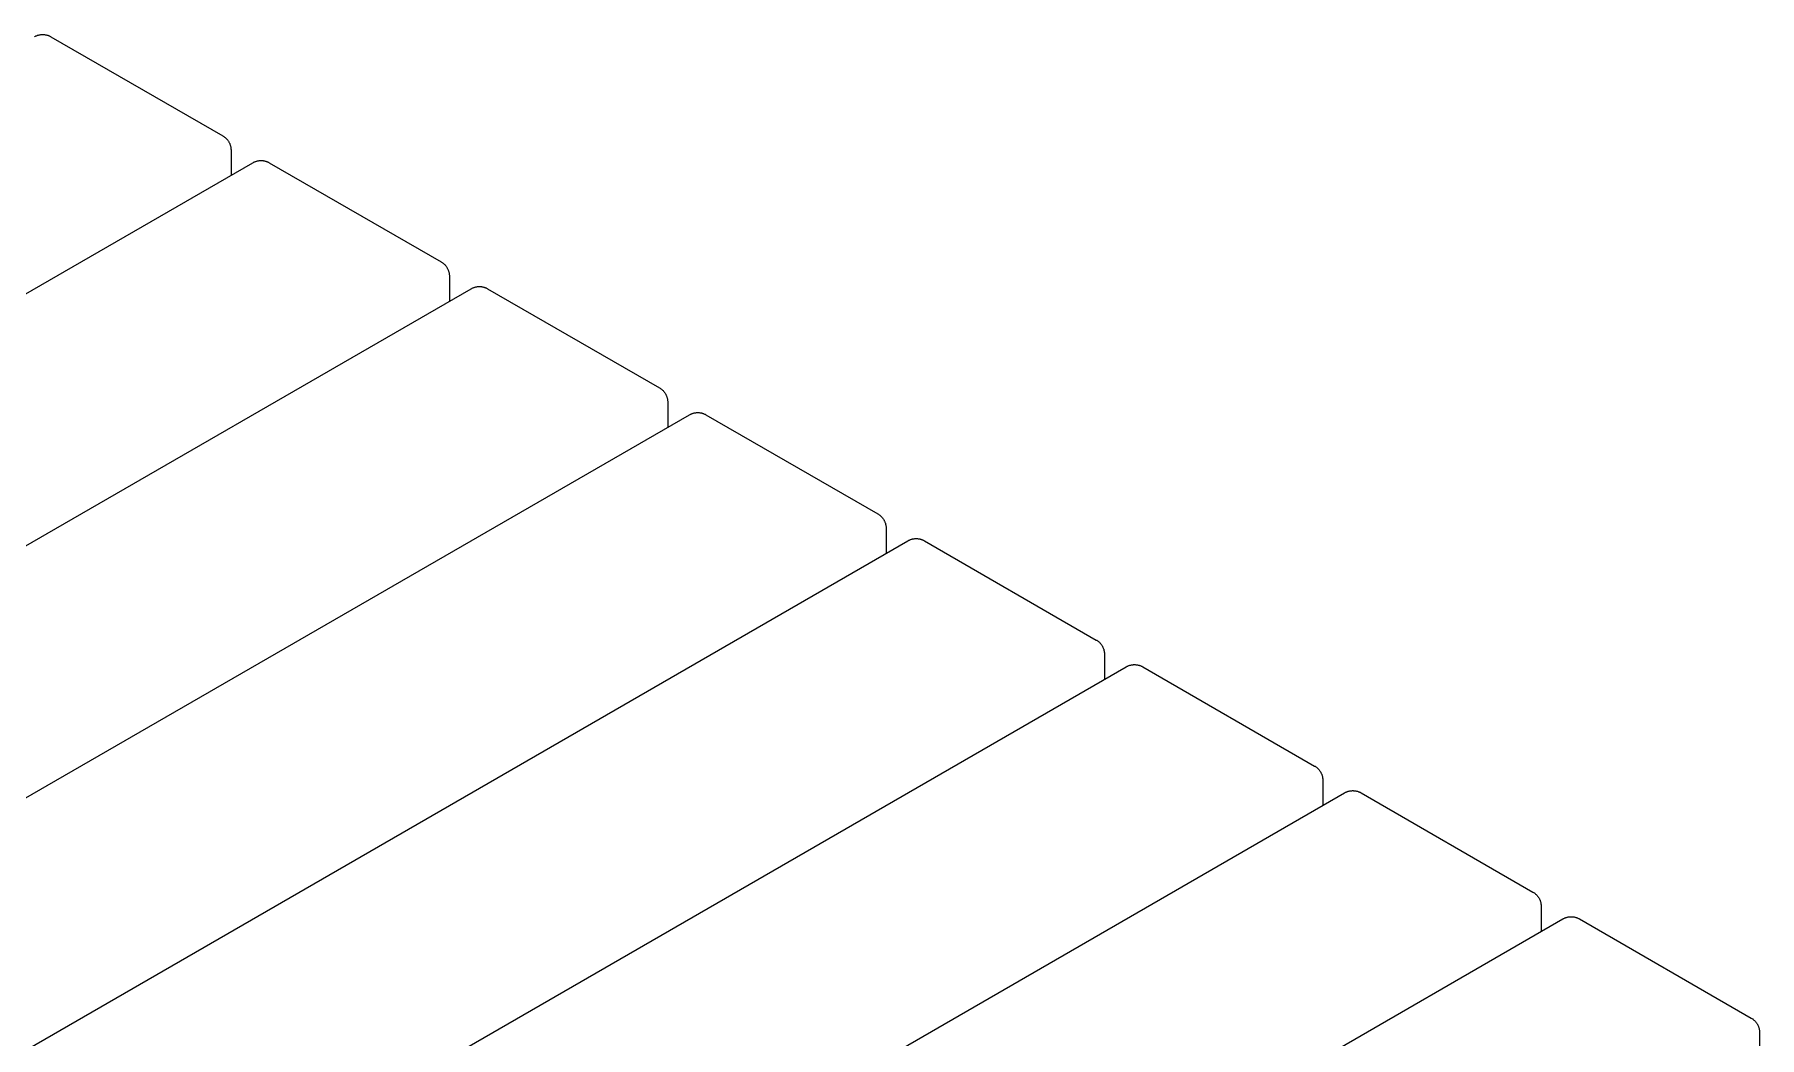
# Model space of a CAD drawing. Header units: inches. Extents: x -2 to 171, y -5 to 121.
# Drawn here: x 147.93 to 161.52, y 52.9 to 60.81 of the extents above; entities that cross this region are included whole.
import ezdxf

# ---------------------------------------------------------------- set-up
doc = ezdxf.new("R2010")
doc.units = ezdxf.units.IN
doc.layers.add('ZANO_R', color=7, linetype='Continuous', lineweight=0)

msp = doc.modelspace()

# ---------------------------------------------------------------- linework, layer by layer
at = {"layer": 'ZANO_R'}
for p, q in [((147.9261, 60.78995), (147.92992, 60.79207)), ((147.92992, 60.79207), (147.93381, 60.79406)), ((147.93381, 60.79406), (147.93777, 60.79592)), ((147.93777, 60.79592), (147.94179, 60.79765)), ((147.94179, 60.79765), (147.94586, 60.79924)), ((147.94586, 60.79924), (147.94999, 60.80068)), ((147.94999, 60.80068), (147.95416, 60.80199)), ((147.95416, 60.80199), (147.95838, 60.80316)), ((147.95838, 60.80316), (147.96263, 60.80419)), ((147.96263, 60.80419), (147.96691, 60.80507)), ((147.96691, 60.80507), (147.97122, 60.8058)), ((147.97122, 60.8058), (147.97556, 60.80639)), ((147.97556, 60.80639), (147.97991, 60.80683)), ((147.97991, 60.80683), (147.98427, 60.80713)), ((147.98427, 60.80713), (147.98864, 60.80728)), ((147.98864, 60.80728), (147.99302, 60.80728)), ((147.99302, 60.80728), (147.99739, 60.80713)), ((147.99739, 60.80713), (148.00175, 60.80683)), ((148.00175, 60.80683), (148.0061, 60.80639)), ((148.0061, 60.80639), (148.01044, 60.8058)), ((148.01044, 60.8058), (148.01475, 60.80507)), ((148.01475, 60.80507), (148.01903, 60.80419)), ((148.01903, 60.80419), (148.02328, 60.80316)), ((148.02328, 60.80316), (148.0275, 60.80199)), ((148.0275, 60.80199), (148.03167, 60.80068)), ((148.03167, 60.80068), (148.0358, 60.79924)), ((148.0358, 60.79924), (148.03987, 60.79765)), ((148.03987, 60.79765), (148.04389, 60.79592)), ((148.04389, 60.79592), (148.04785, 60.79406)), ((148.04785, 60.79406), (148.05174, 60.79207)), ((148.05174, 60.79207), (148.05557, 60.78995)), ((148.05557, 60.78995), (149.4105, 60.00768)), ((149.4105, 60.00768), (149.41425, 60.00543)), ((149.41425, 60.00543), (149.41792, 60.00305)), ((149.41792, 60.00305), (149.42151, 60.00055)), ((149.42151, 60.00055), (149.42501, 59.99793)), ((149.42501, 59.99793), (149.42843, 59.9952)), ((149.42843, 59.9952), (149.43175, 59.99235)), ((149.43175, 59.99235), (149.43497, 59.98939)), ((149.43497, 59.98939), (149.43808, 59.98633)), ((149.43808, 59.98633), (149.4411, 59.98316)), ((149.4411, 59.98316), (149.444, 59.97989)), ((149.444, 59.97989), (149.44679, 59.97652)), ((149.44679, 59.97652), (149.44947, 59.97306)), ((149.44947, 59.97306), (149.45203, 59.96951)), ((149.45203, 59.96951), (149.45447, 59.96588)), ((149.45447, 59.96588), (149.45678, 59.96217)), ((149.45678, 59.96217), (149.45897, 59.95838)), ((149.45897, 59.95838), (149.46102, 59.95453)), ((149.46102, 59.95453), (149.46295, 59.9506)), ((149.46295, 59.9506), (149.46474, 59.94661)), ((149.46474, 59.94661), (149.4664, 59.94256)), ((149.4664, 59.94256), (149.46792, 59.93846)), ((149.46792, 59.93846), (149.4693, 59.93431)), ((149.4693, 59.93431), (149.47054, 59.93012)), ((149.47054, 59.93012), (149.47163, 59.92588)), ((149.47163, 59.92588), (149.47259, 59.92161)), ((149.47259, 59.92161), (149.47339, 59.91732)), ((149.47339, 59.91732), (149.47406, 59.91299)), ((149.47406, 59.91299), (149.47457, 59.90865)), ((149.47457, 59.90865), (149.47494, 59.90429)), ((149.47494, 59.90429), (149.47516, 59.89992)), ((149.47516, 59.89992), (149.47524, 59.89555)), ((149.47524, 59.89555), (149.47524, 59.69695)), ((141.59086, 55.14491), (149.64723, 59.79625)), ((149.64723, 59.79625), (149.65105, 59.79837)), ((149.65105, 59.79837), (149.65495, 59.80037)), ((149.65495, 59.80037), (149.6589, 59.80223)), ((149.6589, 59.80223), (149.66292, 59.80395)), ((149.66292, 59.80395), (149.667, 59.80554)), ((149.667, 59.80554), (149.67112, 59.80699)), ((149.67112, 59.80699), (149.6753, 59.8083)), ((149.6753, 59.8083), (149.67951, 59.80946)), ((149.67951, 59.80946), (149.68376, 59.81049)), ((149.68376, 59.81049), (149.68805, 59.81137)), ((149.68805, 59.81137), (149.69236, 59.8121)), ((149.69236, 59.8121), (149.69669, 59.81269)), ((149.69669, 59.81269), (149.70104, 59.81314)), ((149.70104, 59.81314), (149.70541, 59.81343)), ((149.70541, 59.81343), (149.70978, 59.81358)), ((149.70978, 59.81358), (149.71415, 59.81358)), ((149.71415, 59.81358), (149.71852, 59.81343)), ((149.71852, 59.81343), (149.72288, 59.81314)), ((149.72288, 59.81314), (149.72724, 59.81269)), ((149.72724, 59.81269), (149.73157, 59.8121)), ((149.73157, 59.8121), (149.73588, 59.81137)), ((149.73588, 59.81137), (149.74016, 59.81049)), ((149.74016, 59.81049), (149.74442, 59.80946)), ((149.74442, 59.80946), (149.74863, 59.8083)), ((149.74863, 59.8083), (149.7528, 59.80699)), ((149.7528, 59.80699), (149.75693, 59.80554)), ((149.75693, 59.80554), (149.761, 59.80395)), ((149.761, 59.80395), (149.76502, 59.80223)), ((149.76502, 59.80223), (149.76898, 59.80037)), ((149.76898, 59.80037), (149.77288, 59.79837)), ((149.77288, 59.79837), (149.7767, 59.79625)), ((149.7767, 59.79625), (151.13163, 59.01398)), ((151.13163, 59.01398), (151.13538, 59.01173)), ((151.13538, 59.01173), (151.13906, 59.00935)), ((151.13906, 59.00935), (151.14265, 59.00686)), ((151.14265, 59.00686), (151.14615, 59.00424)), ((151.14615, 59.00424), (151.14956, 59.0015)), ((151.14956, 59.0015), (151.15288, 58.99865)), ((151.15288, 58.99865), (151.1561, 58.99569)), ((151.1561, 58.99569), (151.15922, 58.99263)), ((151.15922, 58.99263), (151.16223, 58.98946)), ((151.16223, 58.98946), (151.16514, 58.98619)), ((151.16514, 58.98619), (151.16793, 58.98282)), ((151.16793, 58.98282), (151.1706, 58.97936)), ((151.1706, 58.97936), (151.17316, 58.97582)), ((151.17316, 58.97582), (151.1756, 58.97219)), ((151.1756, 58.97219), (151.17791, 58.96848)), ((151.17791, 58.96848), (151.1801, 58.96469)), ((151.1801, 58.96469), (151.18216, 58.96083)), ((151.18216, 58.96083), (151.18408, 58.9569)), ((151.18408, 58.9569), (151.18588, 58.95291)), ((151.18588, 58.95291), (151.18753, 58.94887)), ((151.18753, 58.94887), (151.18905, 58.94476)), ((151.18905, 58.94476), (151.19043, 58.94061)), ((151.19043, 58.94061), (151.19167, 58.93642)), ((151.19167, 58.93642), (151.19277, 58.93219)), ((151.19277, 58.93219), (151.19372, 58.92792)), ((151.19372, 58.92792), (151.19453, 58.92362)), ((151.19453, 58.92362), (151.19519, 58.9193)), ((151.19519, 58.9193), (151.1957, 58.91495)), ((151.1957, 58.91495), (151.19607, 58.9106)), ((151.19607, 58.9106), (151.1963, 58.90623)), ((151.1963, 58.90623), (151.19637, 58.90186)), ((151.19637, 58.90186), (151.19637, 58.70326)), ((143.31199, 54.15121), (151.36836, 58.80256)), ((151.36836, 58.80256), (151.37219, 58.80468)), ((151.37219, 58.80468), (151.37608, 58.80667)), ((151.37608, 58.80667), (151.38004, 58.80853)), ((151.38004, 58.80853), (151.38406, 58.81025)), ((151.38406, 58.81025), (151.38813, 58.81184)), ((151.38813, 58.81184), (151.39226, 58.81329)), ((151.39226, 58.81329), (151.39643, 58.8146)), ((151.39643, 58.8146), (151.40064, 58.81577)), ((151.40064, 58.81577), (151.4049, 58.81679)), ((151.4049, 58.81679), (151.40918, 58.81767)), ((151.40918, 58.81767), (151.41349, 58.81841)), ((151.41349, 58.81841), (151.41782, 58.819)), ((151.41782, 58.819), (151.42218, 58.81944)), ((151.42218, 58.81944), (151.42654, 58.81974)), ((151.42654, 58.81974), (151.43091, 58.81988)), ((151.43091, 58.81988), (151.43528, 58.81988)), ((151.43528, 58.81988), (151.43965, 58.81974)), ((151.43965, 58.81974), (151.44402, 58.81944)), ((151.44402, 58.81944), (151.44837, 58.819)), ((151.44837, 58.819), (151.4527, 58.81841)), ((151.4527, 58.81841), (151.45701, 58.81767)), ((151.45701, 58.81767), (151.4613, 58.81679)), ((151.4613, 58.81679), (151.46555, 58.81577)), ((151.46555, 58.81577), (151.46976, 58.8146)), ((151.46976, 58.8146), (151.47394, 58.81329)), ((151.47394, 58.81329), (151.47806, 58.81184)), ((151.47806, 58.81184), (151.48214, 58.81025)), ((151.48214, 58.81025), (151.48616, 58.80853)), ((151.48616, 58.80853), (151.49012, 58.80667)), ((151.49012, 58.80667), (151.49401, 58.80468)), ((151.49401, 58.80468), (151.49783, 58.80256)), ((151.49783, 58.80256), (152.85277, 58.02028)), ((152.85277, 58.02028), (152.85652, 58.01803)), ((152.85652, 58.01803), (152.86019, 58.01566)), ((152.86019, 58.01566), (152.86378, 58.01316)), ((152.86378, 58.01316), (152.86728, 58.01054)), ((152.86728, 58.01054), (152.87069, 58.00781)), ((152.87069, 58.00781), (152.87401, 58.00496)), ((152.87401, 58.00496), (152.87723, 58.002)), ((152.87723, 58.002), (152.88035, 57.99893)), ((152.88035, 57.99893), (152.88336, 57.99576)), ((152.88336, 57.99576), (152.88627, 57.99249)), ((152.88627, 57.99249), (152.88906, 57.98913)), ((152.88906, 57.98913), (152.89174, 57.98567)), ((152.89174, 57.98567), (152.8943, 57.98212)), ((152.8943, 57.98212), (152.89673, 57.97849)), ((152.89673, 57.97849), (152.89905, 57.97478)), ((152.89905, 57.97478), (152.90123, 57.97099)), ((152.90123, 57.97099), (152.90329, 57.96713)), ((152.90329, 57.96713), (152.90522, 57.96321)), ((152.90522, 57.96321), (152.90701, 57.95922)), ((152.90701, 57.95922), (152.90867, 57.95517)), ((152.90867, 57.95517), (152.91019, 57.95107)), ((152.91019, 57.95107), (152.91156, 57.94692)), ((152.91156, 57.94692), (152.9128, 57.94272)), ((152.9128, 57.94272), (152.9139, 57.93849)), ((152.9139, 57.93849), (152.91485, 57.93422)), ((152.91485, 57.93422), (152.91566, 57.92992)), ((152.91566, 57.92992), (152.91632, 57.9256)), ((152.91632, 57.9256), (152.91684, 57.92126)), ((145.03313, 53.15751), (153.08949, 57.80886)), ((152.91684, 57.92126), (152.91721, 57.9169)), ((152.91721, 57.9169), (152.91743, 57.91253)), ((152.91743, 57.91253), (152.9175, 57.90816)), ((152.9175, 57.90816), (152.9175, 57.70956)), ((153.08949, 57.80886), (153.09332, 57.81098)), ((153.09332, 57.81098), (153.09721, 57.81297)), ((153.09721, 57.81297), (153.10117, 57.81483)), ((153.10117, 57.81483), (153.10519, 57.81656)), ((153.10519, 57.81656), (153.10926, 57.81815)), ((153.10926, 57.81815), (153.11339, 57.81959)), ((153.11339, 57.81959), (153.11756, 57.8209)), ((153.11756, 57.8209), (153.12178, 57.82207)), ((153.12178, 57.82207), (153.12603, 57.8231)), ((153.12603, 57.8231), (153.13031, 57.82398)), ((153.13031, 57.82398), (153.13462, 57.82471)), ((153.13462, 57.82471), (153.13896, 57.8253)), ((153.13896, 57.8253), (153.14331, 57.82574)), ((153.14331, 57.82574), (153.14767, 57.82604)), ((153.14767, 57.82604), (153.15204, 57.82619)), ((153.15204, 57.82619), (153.15642, 57.82619)), ((153.15642, 57.82619), (153.16079, 57.82604)), ((153.16079, 57.82604), (153.16515, 57.82574)), ((153.16515, 57.82574), (153.1695, 57.8253)), ((153.1695, 57.8253), (153.17384, 57.82471)), ((153.17384, 57.82471), (153.17815, 57.82398)), ((153.17815, 57.82398), (153.18243, 57.8231)), ((153.18243, 57.8231), (153.18668, 57.82207)), ((153.18668, 57.82207), (153.1909, 57.8209)), ((153.1909, 57.8209), (153.19507, 57.81959)), ((153.19507, 57.81959), (153.1992, 57.81815)), ((153.1992, 57.81815), (153.20327, 57.81656)), ((153.20327, 57.81656), (153.20729, 57.81483)), ((153.20729, 57.81483), (153.21125, 57.81297)), ((153.21125, 57.81297), (153.21514, 57.81098)), ((153.21514, 57.81098), (153.21897, 57.80886)), ((153.21897, 57.80886), (154.5739, 57.02659)), ((154.5739, 57.02659), (154.57765, 57.02434)), ((154.57765, 57.02434), (154.58132, 57.02196)), ((154.58132, 57.02196), (154.58491, 57.01946)), ((154.58491, 57.01946), (154.58841, 57.01684)), ((154.58841, 57.01684), (154.59183, 57.01411)), ((154.59183, 57.01411), (154.59515, 57.01126)), ((154.59515, 57.01126), (154.59837, 57.0083)), ((154.59837, 57.0083), (154.60148, 57.00524)), ((154.60148, 57.00524), (154.6045, 57.00207)), ((154.6045, 57.00207), (154.6074, 56.9988)), ((154.6074, 56.9988), (154.61019, 56.99543)), ((154.61019, 56.99543), (154.61287, 56.99197)), ((154.61287, 56.99197), (154.61543, 56.98842)), ((154.61543, 56.98842), (154.61787, 56.98479)), ((154.61787, 56.98479), (154.62018, 56.98108)), ((154.62018, 56.98108), (154.62237, 56.97729)), ((154.62237, 56.97729), (154.62442, 56.97344)), ((154.62442, 56.97344), (154.62635, 56.96951)), ((154.62635, 56.96951), (154.62814, 56.96552)), ((154.62814, 56.96552), (154.6298, 56.96147)), ((154.6298, 56.96147), (154.63132, 56.95737)), ((154.63132, 56.95737), (154.6327, 56.95322)), ((154.6327, 56.95322), (154.63394, 56.94903)), ((154.63394, 56.94903), (154.63503, 56.94479)), ((154.63503, 56.94479), (154.63599, 56.94052)), ((154.63599, 56.94052), (154.63679, 56.93623)), ((154.63679, 56.93623), (154.63746, 56.9319)), ((154.63746, 56.9319), (154.63797, 56.92756)), ((154.63797, 56.92756), (154.63834, 56.9232)), ((154.63834, 56.9232), (154.63856, 56.91883)), ((154.63856, 56.91883), (154.63864, 56.91446)), ((154.63864, 56.91446), (154.63864, 56.71586)), ((146.75426, 52.16382), (154.81063, 56.81516)), ((154.81063, 56.81516), (154.81445, 56.81728)), ((154.81445, 56.81728), (154.81835, 56.81928)), ((154.81835, 56.81928), (154.8223, 56.82114)), ((154.8223, 56.82114), (154.82632, 56.82286)), ((154.82632, 56.82286), (154.8304, 56.82445)), ((154.8304, 56.82445), (154.83452, 56.8259)), ((154.83452, 56.8259), (154.8387, 56.82721)), ((154.8387, 56.82721), (154.84291, 56.82837)), ((154.84291, 56.82837), (154.84716, 56.8294)), ((154.84716, 56.8294), (154.85145, 56.83028)), ((154.85145, 56.83028), (154.85576, 56.83101)), ((154.85576, 56.83101), (154.86009, 56.8316)), ((154.86009, 56.8316), (154.86444, 56.83205)), ((154.86444, 56.83205), (154.86881, 56.83234)), ((154.86881, 56.83234), (154.87318, 56.83249)), ((154.87318, 56.83249), (154.87755, 56.83249)), ((154.87755, 56.83249), (154.88192, 56.83234)), ((154.88192, 56.83234), (154.88628, 56.83205)), ((154.88628, 56.83205), (154.89064, 56.8316)), ((154.89064, 56.8316), (154.89497, 56.83101)), ((154.89497, 56.83101), (154.89928, 56.83028)), ((154.89928, 56.83028), (154.90356, 56.8294)), ((154.90356, 56.8294), (154.90782, 56.82837)), ((154.90782, 56.82837), (154.91203, 56.82721)), ((154.91203, 56.82721), (154.9162, 56.8259)), ((154.9162, 56.8259), (154.92033, 56.82445)), ((154.92033, 56.82445), (154.9244, 56.82286)), ((154.9244, 56.82286), (154.92842, 56.82114)), ((154.92842, 56.82114), (154.93238, 56.81928)), ((154.93238, 56.81928), (154.93627, 56.81728)), ((154.93627, 56.81728), (154.9401, 56.81516)), ((154.9401, 56.81516), (156.29503, 56.03289)), ((156.29503, 56.03289), (156.29878, 56.03064)), ((156.29878, 56.03064), (156.30246, 56.02826)), ((156.30246, 56.02826), (156.30604, 56.02577)), ((156.30604, 56.02577), (156.30955, 56.02315)), ((156.30955, 56.02315), (156.31296, 56.02041)), ((156.31296, 56.02041), (156.31628, 56.01756)), ((156.31628, 56.01756), (156.3195, 56.0146)), ((156.3195, 56.0146), (156.32262, 56.01154)), ((156.32262, 56.01154), (156.32563, 56.00837)), ((156.32563, 56.00837), (156.32854, 56.0051)), ((156.32854, 56.0051), (156.33133, 56.00173)), ((156.33133, 56.00173), (156.334, 55.99827)), ((156.334, 55.99827), (156.33656, 55.99473)), ((156.33656, 55.99473), (156.339, 55.9911)), ((156.339, 55.9911), (156.34131, 55.98738)), ((156.34131, 55.98738), (156.3435, 55.9836)), ((156.3435, 55.9836), (156.34556, 55.97974)), ((156.34556, 55.97974), (156.34748, 55.97581)), ((156.34748, 55.97581), (156.34928, 55.97182)), ((156.34928, 55.97182), (156.35093, 55.96778)), ((156.35093, 55.96778), (156.35245, 55.96367)), ((156.35245, 55.96367), (156.35383, 55.95952)), ((156.35383, 55.95952), (156.35507, 55.95533)), ((156.35507, 55.95533), (156.35617, 55.9511)), ((156.35617, 55.9511), (156.35712, 55.94683)), ((156.35712, 55.94683), (156.35793, 55.94253)), ((156.35793, 55.94253), (156.35859, 55.93821)), ((156.35859, 55.93821), (156.3591, 55.93386)), ((156.3591, 55.93386), (156.35947, 55.92951)), ((156.35947, 55.92951), (156.35969, 55.92514)), ((156.35969, 55.92514), (156.35977, 55.92077)), ((156.35977, 55.92077), (156.35977, 55.72217)), ((148.47539, 51.17012), (156.53176, 55.82147)), ((156.53176, 55.82147), (156.53559, 55.82359)), ((156.53559, 55.82359), (156.53948, 55.82558)), ((156.53948, 55.82558), (156.54344, 55.82744)), ((156.54344, 55.82744), (156.54746, 55.82916)), ((156.54746, 55.82916), (156.55153, 55.83075)), ((156.55153, 55.83075), (156.55566, 55.8322)), ((156.55566, 55.8322), (156.55983, 55.83351)), ((156.55983, 55.83351), (156.56404, 55.83468)), ((156.56404, 55.83468), (156.5683, 55.8357)), ((156.5683, 55.8357), (156.57258, 55.83658)), ((156.57258, 55.83658), (156.57689, 55.83732)), ((156.57689, 55.83732), (156.58122, 55.83791)), ((156.58122, 55.83791), (156.58558, 55.83835)), ((156.58558, 55.83835), (156.58994, 55.83864)), ((156.58994, 55.83864), (156.59431, 55.83879)), ((156.59431, 55.83879), (156.59868, 55.83879)), ((156.59868, 55.83879), (156.60305, 55.83864)), ((156.60305, 55.83864), (156.60742, 55.83835)), ((156.60742, 55.83835), (156.61177, 55.83791)), ((156.61177, 55.83791), (156.6161, 55.83732)), ((156.6161, 55.83732), (156.62041, 55.83658)), ((156.62041, 55.83658), (156.6247, 55.8357)), ((156.6247, 55.8357), (156.62895, 55.83468)), ((156.62895, 55.83468), (156.63316, 55.83351)), ((156.63316, 55.83351), (156.63734, 55.8322)), ((156.63734, 55.8322), (156.64146, 55.83075)), ((156.64146, 55.83075), (156.64554, 55.82916)), ((156.64554, 55.82916), (156.64956, 55.82744)), ((156.64956, 55.82744), (156.65351, 55.82558)), ((156.65351, 55.82558), (156.65741, 55.82359)), ((156.65741, 55.82359), (156.66123, 55.82147)), ((156.66123, 55.82147), (158.01617, 55.03919)), ((158.01617, 55.03919), (158.01992, 55.03694)), ((158.01992, 55.03694), (158.02359, 55.03457)), ((158.02359, 55.03457), (158.02718, 55.03207)), ((158.02718, 55.03207), (158.03068, 55.02945)), ((158.03068, 55.02945), (158.03409, 55.02672)), ((158.03409, 55.02672), (158.03741, 55.02387)), ((158.03741, 55.02387), (158.04063, 55.02091)), ((158.04063, 55.02091), (158.04375, 55.01784)), ((158.04375, 55.01784), (158.04676, 55.01467)), ((158.04676, 55.01467), (158.04967, 55.0114)), ((158.04967, 55.0114), (158.05246, 55.00804)), ((158.05246, 55.00804), (158.05514, 55.00458)), ((158.05514, 55.00458), (158.0577, 55.00103)), ((158.0577, 55.00103), (158.06013, 54.9974)), ((158.06013, 54.9974), (158.06245, 54.99369)), ((158.06245, 54.99369), (158.06463, 54.9899)), ((158.06463, 54.9899), (158.06669, 54.98604)), ((158.06669, 54.98604), (158.06862, 54.98212)), ((158.06862, 54.98212), (158.07041, 54.97813)), ((158.07041, 54.97813), (158.07207, 54.97408)), ((158.07207, 54.97408), (158.07358, 54.96998)), ((158.07358, 54.96998), (158.07496, 54.96583)), ((158.07496, 54.96583), (158.0762, 54.96163)), ((158.0762, 54.96163), (158.0773, 54.9574)), ((158.0773, 54.9574), (158.07825, 54.95313)), ((158.07825, 54.95313), (158.07906, 54.94883)), ((158.07906, 54.94883), (158.07972, 54.94451)), ((158.07972, 54.94451), (158.08024, 54.94017)), ((158.08024, 54.94017), (158.08061, 54.93581)), ((158.08061, 54.93581), (158.08083, 54.93144)), ((150.19653, 50.17642), (158.25289, 54.82777)), ((158.08083, 54.93144), (158.0809, 54.92707)), ((158.0809, 54.92707), (158.0809, 54.72847)), ((158.25289, 54.82777), (158.25672, 54.82989)), ((158.25672, 54.82989), (158.26061, 54.83188)), ((158.26061, 54.83188), (158.26457, 54.83374)), ((158.26457, 54.83374), (158.26859, 54.83547)), ((158.26859, 54.83547), (158.27266, 54.83705)), ((158.27266, 54.83705), (158.27679, 54.8385)), ((158.27679, 54.8385), (158.28096, 54.83981)), ((158.28096, 54.83981), (158.28518, 54.84098)), ((158.28518, 54.84098), (158.28943, 54.84201)), ((158.28943, 54.84201), (158.29371, 54.84289)), ((158.29371, 54.84289), (158.29802, 54.84362)), ((158.29802, 54.84362), (158.30236, 54.84421)), ((158.30236, 54.84421), (158.30671, 54.84465)), ((158.30671, 54.84465), (158.31107, 54.84495)), ((158.31107, 54.84495), (158.31544, 54.8451)), ((158.31544, 54.8451), (158.31982, 54.8451)), ((158.31982, 54.8451), (158.32419, 54.84495)), ((158.32419, 54.84495), (158.32855, 54.84465)), ((158.32855, 54.84465), (158.3329, 54.84421)), ((158.3329, 54.84421), (158.33724, 54.84362)), ((158.33724, 54.84362), (158.34155, 54.84289)), ((158.34155, 54.84289), (158.34583, 54.84201)), ((158.34583, 54.84201), (158.35008, 54.84098)), ((158.35008, 54.84098), (158.3543, 54.83981)), ((158.3543, 54.83981), (158.35847, 54.8385)), ((158.35847, 54.8385), (158.3626, 54.83705)), ((158.3626, 54.83705), (158.36667, 54.83547)), ((158.36667, 54.83547), (158.37069, 54.83374)), ((158.37069, 54.83374), (158.37465, 54.83188)), ((158.37465, 54.83188), (158.37854, 54.82989)), ((158.37854, 54.82989), (158.38237, 54.82777)), ((158.38237, 54.82777), (159.7373, 54.0455)), ((159.7373, 54.0455), (159.74105, 54.04325)), ((159.74105, 54.04325), (159.74472, 54.04087)), ((159.74472, 54.04087), (159.74831, 54.03837)), ((159.74831, 54.03837), (159.75181, 54.03575)), ((159.75181, 54.03575), (159.75523, 54.03302)), ((159.75523, 54.03302), (159.75855, 54.03017)), ((159.75855, 54.03017), (159.76177, 54.02721)), ((159.76177, 54.02721), (159.76488, 54.02414)), ((159.76488, 54.02414), (159.7679, 54.02098)), ((159.7679, 54.02098), (159.7708, 54.01771)), ((159.7708, 54.01771), (159.77359, 54.01434)), ((159.77359, 54.01434), (159.77627, 54.01088)), ((159.77627, 54.01088), (159.77883, 54.00733)), ((159.77883, 54.00733), (159.78127, 54.0037)), ((159.78127, 54.0037), (159.78358, 53.99999)), ((159.78358, 53.99999), (159.78577, 53.9962)), ((159.78577, 53.9962), (159.78782, 53.99234)), ((159.78782, 53.99234), (159.78975, 53.98842)), ((159.78975, 53.98842), (159.79154, 53.98443)), ((159.79154, 53.98443), (159.7932, 53.98038)), ((159.7932, 53.98038), (159.79472, 53.97628)), ((159.79472, 53.97628), (159.7961, 53.97213)), ((159.7961, 53.97213), (159.79734, 53.96794)), ((159.79734, 53.96794), (159.79843, 53.9637)), ((159.79843, 53.9637), (159.79939, 53.95943)), ((159.79939, 53.95943), (159.80019, 53.95514)), ((159.80019, 53.95514), (159.80086, 53.95081)), ((159.80086, 53.95081), (159.80137, 53.94647)), ((159.80137, 53.94647), (159.80174, 53.94211)), ((159.80174, 53.94211), (159.80196, 53.93774)), ((159.80196, 53.93774), (159.80204, 53.93337)), ((159.80204, 53.93337), (159.80204, 53.73477)), ((159.9938, 53.84336), (159.99792, 53.84481)), ((159.99792, 53.84481), (160.0021, 53.84612)), ((160.0021, 53.84612), (160.00631, 53.84728)), ((160.00631, 53.84728), (160.01056, 53.84831)), ((160.01056, 53.84831), (160.01485, 53.84919)), ((160.01485, 53.84919), (160.01916, 53.84992)), ((160.01916, 53.84992), (160.02349, 53.85051)), ((160.02349, 53.85051), (160.02784, 53.85096)), ((160.02784, 53.85096), (160.03221, 53.85125)), ((160.03221, 53.85125), (160.03658, 53.8514)), ((160.03658, 53.8514), (160.04095, 53.8514)), ((160.04095, 53.8514), (160.04532, 53.85125)), ((160.04532, 53.85125), (160.04968, 53.85096)), ((160.04968, 53.85096), (160.05404, 53.85051)), ((160.05404, 53.85051), (160.05837, 53.84992)), ((160.05837, 53.84992), (160.06268, 53.84919)), ((160.06268, 53.84919), (160.06696, 53.84831)), ((160.06696, 53.84831), (160.07122, 53.84728)), ((160.07122, 53.84728), (160.07543, 53.84612)), ((160.07543, 53.84612), (160.0796, 53.84481)), ((160.0796, 53.84481), (160.08373, 53.84336)), ((151.91766, 49.18273), (159.97403, 53.83407)), ((159.97403, 53.83407), (159.97785, 53.83619)), ((159.97785, 53.83619), (159.98175, 53.83819)), ((159.98175, 53.83819), (159.9857, 53.84005)), ((159.9857, 53.84005), (159.98972, 53.84177)), ((159.98972, 53.84177), (159.9938, 53.84336)), ((160.08373, 53.84336), (160.0878, 53.84177)), ((160.0878, 53.84177), (160.09182, 53.84005)), ((160.09182, 53.84005), (160.09578, 53.83819)), ((160.09578, 53.83819), (160.09967, 53.83619)), ((160.09967, 53.83619), (160.1035, 53.83407)), ((160.1035, 53.83407), (161.45843, 53.0518)), ((161.45843, 53.0518), (161.46218, 53.04955)), ((161.46218, 53.04955), (161.46586, 53.04717)), ((161.46586, 53.04717), (161.46944, 53.04468)), ((161.46944, 53.04468), (161.47295, 53.04206)), ((161.47295, 53.04206), (161.47636, 53.03932)), ((161.47636, 53.03932), (161.47968, 53.03647)), ((161.47968, 53.03647), (161.4829, 53.03351)), ((161.4829, 53.03351), (161.48602, 53.03045)), ((161.48602, 53.03045), (161.48903, 53.02728)), ((161.48903, 53.02728), (161.49193, 53.02401)), ((161.49193, 53.02401), (161.49473, 53.02064)), ((161.49473, 53.02064), (161.4974, 53.01718)), ((161.4974, 53.01718), (161.49996, 53.01364)), ((161.49996, 53.01364), (161.5024, 53.01001)), ((161.5024, 53.01001), (161.50471, 53.00629)), ((161.50471, 53.00629), (161.5069, 53.00251)), ((161.5069, 53.00251), (161.50896, 52.99865)), ((161.50896, 52.99865), (161.51088, 52.99472)), ((161.51088, 52.99472), (161.51268, 52.99073)), ((161.51268, 52.99073), (161.51433, 52.98668)), ((161.51433, 52.98668), (161.51585, 52.98258)), ((161.51585, 52.98258), (161.51723, 52.97843)), ((161.51723, 52.97843), (161.51847, 52.97424)), ((161.51847, 52.97424), (161.51957, 52.97001)), ((161.51957, 52.97001), (161.52052, 52.96574)), ((161.52052, 52.96574), (161.52133, 52.96144)), ((161.52133, 52.96144), (161.52199, 52.95712)), ((161.52199, 52.95712), (161.5225, 52.95277)), ((161.5225, 52.95277), (161.52287, 52.94842)), ((161.52287, 52.94842), (161.52309, 52.94405)), ((161.52309, 52.94405), (161.52317, 52.93967)), ((161.52317, 52.93967), (161.52317, 52.74108))]:
    msp.add_line(p, q, dxfattribs=at)

doc.saveas('drawing.dxf')
